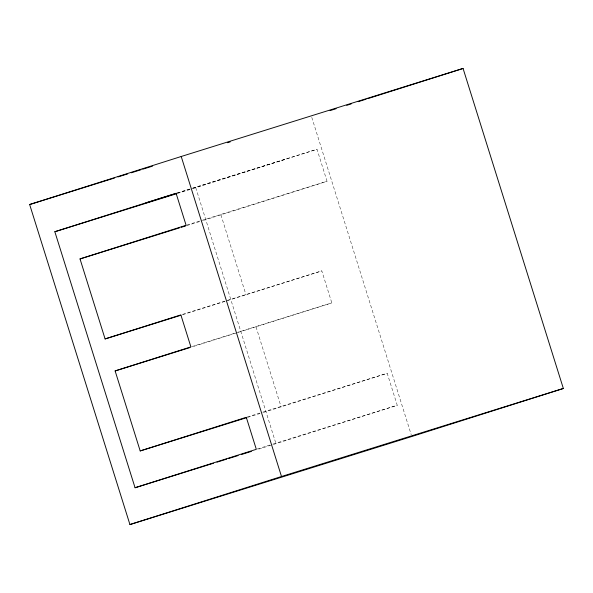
<?xml version="1.0" encoding="UTF-8"?>
<svg xmlns="http://www.w3.org/2000/svg" width="593" height="593" viewBox="0 0 593 593"><rect width="100%" height="100%" fill="white"/><g stroke="black" fill="none" stroke-linecap="round" stroke-linejoin="round"><path stroke-width="0.44" stroke-dasharray="2.96 2.22" d="M193.118 188.537L317.01 149.28L327.039 181.28L202.45 220.685M182.6 314.72L321.799 270.89L331.828 302.897L191.747 346.994M263.5 412.417L387.214 373.293L397.243 405.293L257.495 449.501M176.966 193.021L191.939 188.344M192.821 188.07L317.01 149.28M177.477 192.999L191.576 188.596M192.451 188.322L286.701 158.887M177.263 193.488L192.236 188.811M186.995 225.021L327.039 181.28M186.595 225.636L201.568 220.959M182.637 314.357L226.674 300.607M227.556 300.332L321.799 270.89M191.784 346.638L331.828 302.897M247.17 417.035L262.143 412.357M263.018 412.083L387.214 373.293M247.644 417.368L259.979 413.521M257.192 449.034L272.165 444.357M273.047 444.083L397.243 405.293M311.777 117.377L411.231 434.743M220.944 214.903L246.013 294.914M256.043 326.913L281.119 406.917M195.757 187.707L275.99 443.72"/><path stroke-width="0.89" d="M29.65 204.526L181.213 156.493L463.066 68.454L563.35 388.474L411.787 436.507L129.934 524.546L29.65 204.526L114.471 178.033M330.004 110.624L336.172 108.675M346.749 105.324L351.152 103.923M358.202 101.692L366.133 99.179M367.897 98.616L463.066 68.454M213.458 463.252L135.063 487.742L54.838 231.73L176.084 193.296L186.113 225.296L80.018 258.926L105.094 338.929L180.835 315.268M105.094 338.929L180.872 314.913L190.902 346.912L115.124 370.929L140.193 450.932L246.77 417.642M140.193 450.932L246.288 417.309L256.317 449.309L135.063 487.742M129.934 524.546L281.497 476.505L563.35 388.474M118.007 176.929L127.725 173.897M131.261 172.793L140.978 169.754M142.743 169.205L152.46 166.166M227.564 142.713L230.217 141.883M145.774 202.902L176.603 193.274M54.838 231.73L176.38 193.763M80.018 258.926L179.546 227.838M181.31 227.289L185.713 225.911M115.124 370.929L189.99 347.542M216.979 462.155L226.667 459.13M228.431 458.574L238.119 455.55M241.64 454.453L251.328 451.421M181.213 156.493L281.497 476.505"/></g></svg>
